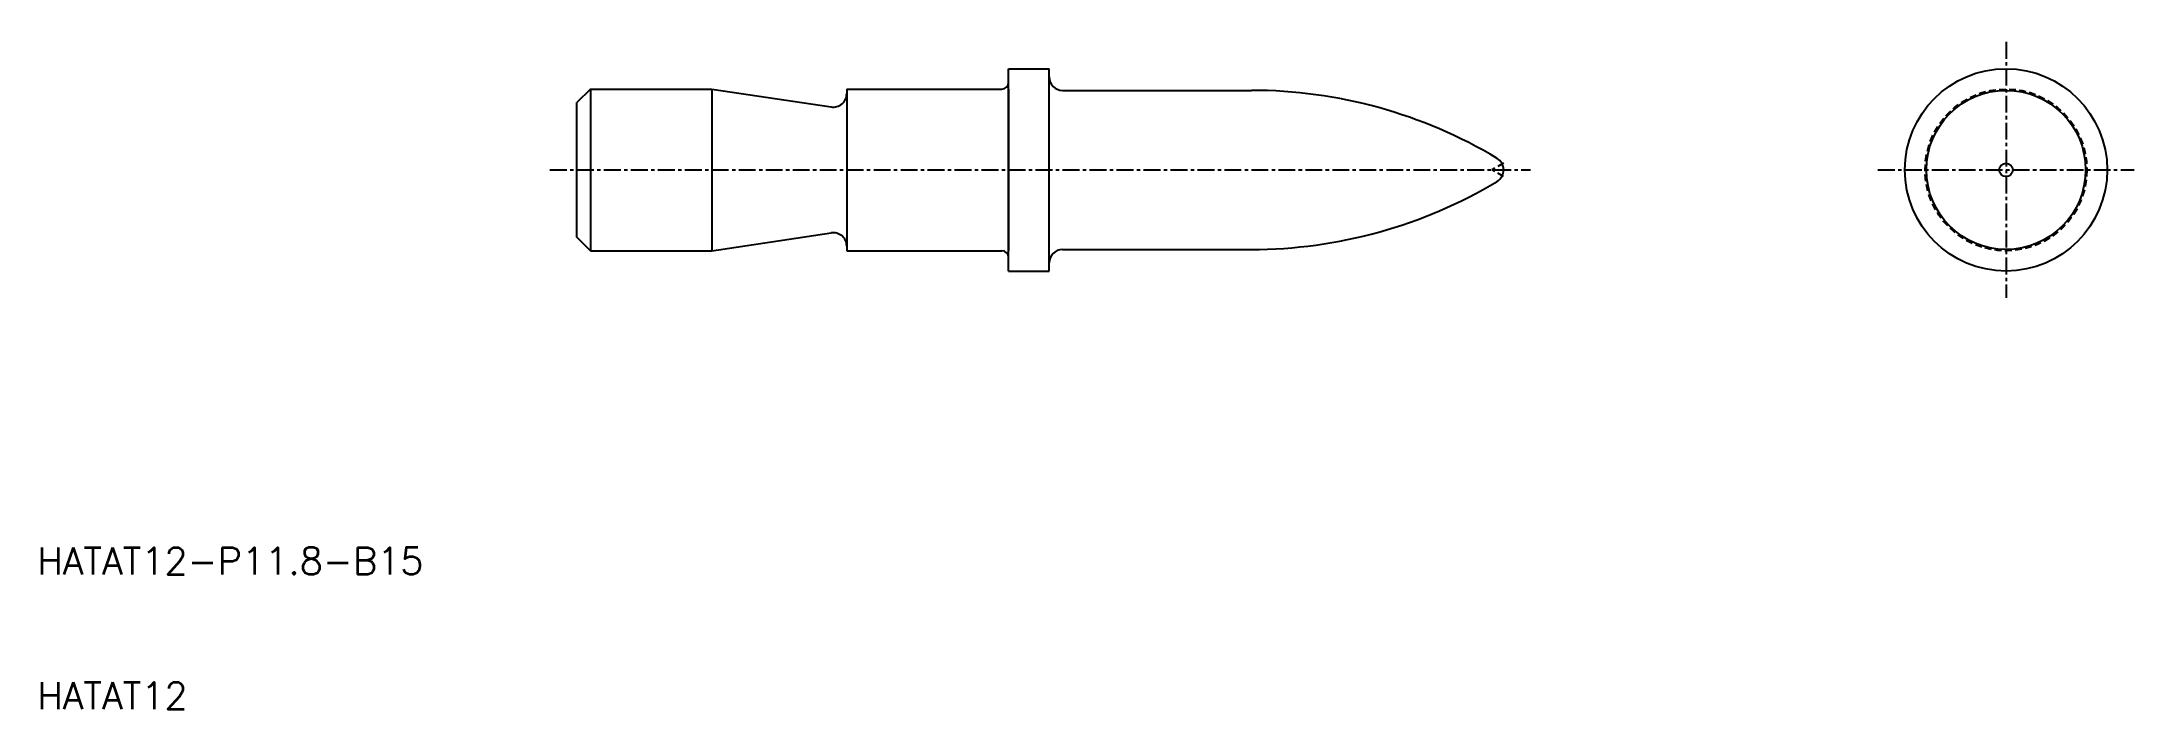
# Model space of a CAD drawing. Extents: x 10 to 165, y 10 to 60.
import ezdxf

# ---------------------------------------------------------------- set-up
doc = ezdxf.new("R2010")
doc.units = 0
doc.linetypes.add('CENTER', pattern=[2, 1.25, -0.25, 0.25, -0.25])
doc.linetypes.add('DASHED', pattern=[0.75, 0.5, -0.25])
doc.layers.get('0').update_dxf_attribs({"linetype": 'CONTINUOUS'})
doc.layers.add('CENTER', color=1, linetype='CENTER')
doc.styles.get("Standard").update_dxf_attribs({"font": 'txt.shx'})

msp = doc.modelspace()

# ---------------------------------------------------------------- linework, layer by layer
at = {"color": 7, "linetype": 'CONTINUOUS'}
for p, q in [((82, 42.5), (82, 57.5)), ((82, 57.5), (85, 57.5)), ((85, 42.5), (85, 57.5)), ((51, 56), (50, 55)), ((51, 56), (51, 44)), ((51, 56), (60, 56)), ((60, 56), (60, 44)), ((60, 56), (68.85, 54.67)), ((70, 56), (70, 44)), ((70, 56), (81.5, 56)), ((82, 56), (82, 44)), ((86, 55.9), (99.61, 55.9)), ((86, 55.9), (100, 55.9)), ((50, 45), (50, 55)), ((51, 44), (50, 45)), ((60, 44), (68.85, 45.33)), ((51, 44), (60, 44)), ((70, 44), (81.5, 44)), ((86, 44.1), (99.61, 44.1)), ((86, 44.1), (100, 44.1)), ((82, 42.5), (85, 42.5))]:
    msp.add_line(p, q, dxfattribs=at)
at = {"color": 3, "linetype": 'DASHED'}
for p in [(118.69, 50.5), (118.69, 49.5)]:
    msp.add_line(p, (117.83, 50), dxfattribs=at)
at = {"color": 7, "linetype": 'CONTINUOUS'}
for radius in [7.5, 5.9, 0.5]:
    msp.add_circle((155.93, 50), radius, dxfattribs=at)
at = {"color": 3, "linetype": 'DASHED'}
msp.add_circle((155.93, 50), 6, dxfattribs=at)
at = {"color": 7, "linetype": 'CONTINUOUS'}
for centre, radius, start, end in [((81.5, 56.5), 0.5, 270, 0), ((86, 56.9), 1, 180, 270), ((100, 20.5), 35.4, 59.0435, 90), ((69, 55.66), 1, 261.4692, 0), ((117.69, 50), 1, 300.9565, 59.0435), ((100, 79.5), 35.4, 270, 300.9565), ((69, 44.34), 1, 0, 98.5308), ((81.5, 43.5), 0.5, 0, 90), ((86, 43.1), 1, 90, 180)]:
    msp.add_arc(centre, radius, start, end, dxfattribs=at)
at = {"layer": 'CENTER', "color": 1, "linetype": 'CENTER'}
for p, q in [((155.93, 59.5), (155.93, 40.5)), ((48, 50), (120.69, 50)), ((146.43, 50), (165.43, 50))]:
    msp.add_line(p, q, dxfattribs=at)

# ---------------------------------------------------------------- texts
at = {"color": 7, "linetype": 'CONTINUOUS'}
for s, p in [('HATAT12-P11.8-B15', (10, 20)), ('HATAT12 ', (10, 10))]:
    msp.add_text(s, height=2, dxfattribs=at).set_placement(p)

doc.saveas('drawing.dxf')
